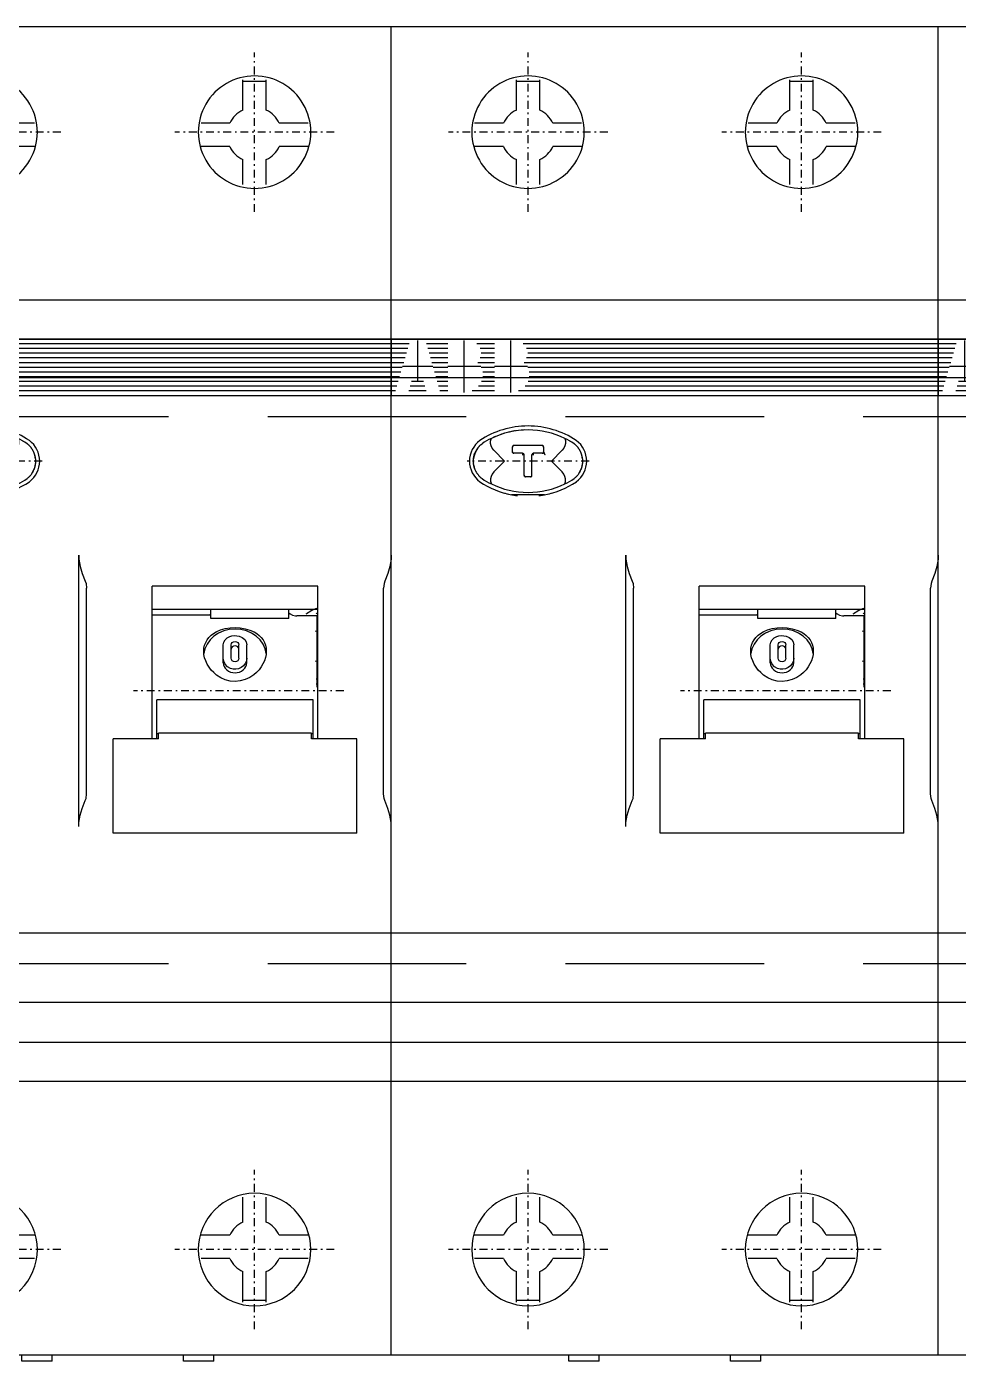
# Model space of a CAD drawing. Header units: millimetres. Extents: x -2573 to 1068, y -1220 to 2800.
# Drawn here: x 471.8 to 531.4, y 2147 to 2232.4 of the extents above; entities that cross this region are included whole.
import ezdxf

# ---------------------------------------------------------------- set-up
doc = ezdxf.new("R2010")
doc.units = ezdxf.units.MM
doc.linetypes.add('DASHDOT', pattern=[1, 0.5, -0.25, 0, -0.25])
doc.linetypes.add('DASHED', pattern=[19.05, 12.7, -6.35])
doc.layers.add('noprint', color=2, linetype='Continuous', true_color=0xffff00, plot=False)

# ---------------------------------------------------------------- blocks, each defined once
blk = doc.blocks.new('УЗО')
at = {"linetype": 'Continuous'}
for p, q in [((35, 39), (0, 39)), ((0, 37.14), (0, 39)), ((35, 37.14), (35, 39)), ((0, 21.5), (0, 37.14)), ((35, 21.5), (35, 37.14)), ((8, 35.5), (8, 35.606)), ((8, 33.656), (8, 35.5)), ((9.5, 35.5), (8, 35.5)), ((9.5, 35.5), (9.5, 35.606)), ((9.5, 33.656), (9.5, 35.5)), ((25.5, 35.5), (25.5, 35.606)), ((25.5, 33.656), (25.5, 35.5)), ((27, 35.5), (25.5, 35.5)), ((27, 35.5), (27, 35.606)), ((27, 33.656), (27, 35.5)), ((7.169, 32.825), (5.326, 32.825)), ((12.174, 32.825), (10.331, 32.825)), ((24.669, 32.825), (22.826, 32.825)), ((29.674, 32.825), (27.831, 32.825)), ((7.169, 31.325), (5.326, 31.325)), ((12.174, 31.325), (10.331, 31.325)), ((24.669, 31.325), (22.826, 31.325)), ((29.674, 31.325), (27.831, 31.325)), ((8, 28.894), (8, 30.494)), ((9.5, 28.894), (9.5, 30.494)), ((25.5, 28.894), (25.5, 30.494)), ((27, 28.894), (27, 30.494)), ((35, 21.5), (0, 21.5)), ((0, 19), (0, 21.5)), ((35, 19), (35, 21.5)), ((0, 19), (35, 19)), ((35, 19), (0, 19)), ((0, -19), (0, 19)), ((0, 15.4), (0, 19)), ((1.684, 18.915), (1.684, 16.32)), ((4.644, 18.927), (4.644, 15.594)), ((7.616, 18.927), (7.616, 15.594)), ((35, 19), (35, 15.4)), ((35, 17.207), (35, 19)), ((1.146, 18.7), (0, 18.7)), ((1.057, 18.4), (0, 18.4)), ((0.968, 18.1), (0, 18.1)), ((3.626, 18.7), (2.253, 18.7)), ((3.626, 18.4), (2.337, 18.4)), ((3.626, 18.1), (2.422, 18.1)), ((6.598, 18.7), (5.469, 18.7)), ((6.598, 18.4), (5.68, 18.4)), ((6.598, 18.1), (5.753, 18.1)), ((35, 18.7), (8.441, 18.7)), ((35, 18.4), (8.652, 18.4)), ((35, 18.1), (8.725, 18.1)), ((0.879, 17.8), (0, 17.8)), ((0.791, 17.5), (0, 17.5)), ((0.702, 17.2), (0, 17.2)), ((2.66, 17.254), (0.718, 17.254)), ((3.626, 17.8), (2.506, 17.8)), ((3.626, 17.5), (2.591, 17.5)), ((3.626, 17.2), (2.675, 17.2)), ((5.738, 17.254), (3.626, 17.254)), ((6.598, 17.5), (5.538, 17.5)), ((6.598, 17.8), (5.683, 17.8)), ((6.598, 17.2), (5.756, 17.2)), ((8.711, 17.254), (6.598, 17.254)), ((35, 17.5), (8.51, 17.5)), ((35, 17.8), (8.655, 17.8)), ((35, 17.2), (8.728, 17.2)), ((35, 5.181), (35, 17.207)), ((0.613, 16.9), (0, 16.9)), ((0.524, 16.6), (0, 16.6)), ((0.436, 16.3), (0, 16.3)), ((2.067, 16.3), (1.301, 16.3)), ((3.626, 16.9), (2.76, 16.9)), ((3.626, 16.6), (2.844, 16.6)), ((3.626, 16.3), (2.929, 16.3)), ((6.598, 16.3), (5.778, 16.3)), ((6.598, 16.9), (5.857, 16.9)), ((6.598, 16.6), (5.858, 16.6)), ((35, 16.3), (8.75, 16.3)), ((35, 16.9), (8.83, 16.9)), ((35, 16.6), (8.83, 16.6)), ((0.347, 16), (0, 16)), ((0.258, 15.7), (0, 15.7)), ((0, 15.4), (35, 15.4)), ((2.236, 15.7), (1.123, 15.7)), ((2.151, 16), (1.212, 16)), ((3.626, 16), (3.013, 16)), ((3.626, 15.7), (3.097, 15.7)), ((6.598, 15.7), (5.172, 15.7)), ((6.598, 16), (5.589, 16)), ((35, 15.7), (8.144, 15.7)), ((35, 16), (8.561, 16)), ((5.592, 12.115), (5.624, 12.151)), ((5.624, 12.151), (5.641, 12.169)), ((5.645, 12.173), (5.674, 12.202)), ((5.674, 12.202), (5.693, 12.221)), ((5.748, 12.27), (5.806, 12.316)), ((7.75, 11.8), (7.75, 12.1)), ((7.752, 12.1), (7.753, 12.119)), ((7.764, 12.155), (7.78, 12.173)), ((7.764, 12.155), (7.779, 12.171)), ((7.779, 12.171), (7.78, 12.173)), ((7.78, 12.173), (7.8, 12.188)), ((7.78, 12.173), (7.8, 12.187)), ((7.8, 12.188), (7.822, 12.197)), ((7.822, 12.197), (7.805, 12.197)), ((7.85, 12.2), (7.825, 12.2)), ((7.831, 12.197), (7.85, 12.198)), ((9.65, 12.2), (7.85, 12.2)), ((9.675, 12.2), (9.65, 12.2)), ((9.669, 12.197), (9.65, 12.198)), ((9.678, 12.197), (9.685, 12.197)), ((9.699, 12.196), (9.685, 12.197)), ((9.72, 12.173), (9.7, 12.187)), ((9.736, 12.155), (9.72, 12.173)), ((9.748, 12.1), (9.747, 12.119)), ((9.75, 11.8), (9.75, 12.1)), ((11.742, 12.278), (11.694, 12.316)), ((11.831, 12.198), (11.787, 12.239)), ((11.913, 12.11), (11.873, 12.155)), ((11.986, 12.017), (11.951, 12.065)), ((12, 11.997), (11.993, 12.008)), ((12.02, 11.969), (12, 11.997)), ((12.032, 11.949), (12.02, 11.969)), ((5.25, 11.2), (5.251, 11.245)), ((5.251, 11.165), (5.25, 11.2)), ((5.251, 11.258), (5.254, 11.299)), ((5.251, 11.256), (5.251, 11.258)), ((5.251, 11.254), (5.251, 11.256)), ((5.251, 11.253), (5.251, 11.254)), ((5.251, 11.251), (5.251, 11.253)), ((5.251, 11.249), (5.251, 11.251)), ((5.251, 11.247), (5.251, 11.249)), ((5.251, 11.245), (5.251, 11.247)), ((5.251, 11.163), (5.251, 11.165)), ((5.251, 11.161), (5.251, 11.163)), ((5.251, 11.16), (5.251, 11.161)), ((5.251, 11.158), (5.251, 11.16)), ((5.251, 11.156), (5.251, 11.158)), ((5.251, 11.154), (5.251, 11.156)), ((5.251, 11.153), (5.251, 11.154)), ((5.253, 11.105), (5.251, 11.153)), ((5.252, 11.269), (5.254, 11.308)), ((5.252, 11.269), (5.254, 11.299)), ((5.254, 11.102), (5.253, 11.105)), ((5.254, 11.308), (5.255, 11.319)), ((5.254, 11.299), (5.255, 11.316)), ((5.255, 11.319), (5.256, 11.323)), ((5.255, 11.316), (5.255, 11.319)), ((5.256, 11.33), (5.262, 11.376)), ((5.256, 11.334), (5.261, 11.373)), ((5.256, 11.33), (5.261, 11.373)), ((5.256, 11.327), (5.256, 11.33)), ((5.256, 11.323), (5.256, 11.327)), ((5.261, 11.373), (5.262, 11.376)), ((5.262, 11.376), (5.262, 11.383)), ((5.263, 11.39), (5.272, 11.445)), ((5.264, 11.395), (5.273, 11.449)), ((5.264, 11.4), (5.272, 11.445)), ((5.264, 11.395), (5.264, 11.395)), ((5.267, 11.415), (5.272, 11.445)), ((5.276, 11.466), (5.286, 11.514)), ((5.277, 11.473), (5.286, 11.515)), ((5.294, 11.549), (5.304, 11.584)), ((5.308, 11.597), (5.329, 11.661)), ((5.309, 11.599), (5.309, 11.6)), ((5.316, 11.624), (5.329, 11.661)), ((5.333, 11.673), (5.353, 11.725)), ((5.363, 11.751), (5.38, 11.787)), ((5.386, 11.801), (5.41, 11.848)), ((7.25, 11.2), (6.558, 11.892)), ((6.558, 10.508), (7.25, 11.2)), ((7.75, 11.794), (7.75, 11.8)), ((7.753, 11.781), (7.752, 11.8)), ((7.763, 11.746), (7.753, 11.77)), ((7.753, 11.769), (7.753, 11.77)), ((7.763, 11.746), (7.763, 11.75)), ((7.85, 11.702), (7.831, 11.703)), ((8.4, 11.7), (7.85, 11.7)), ((8.41, 11.581), (8.41, 11.699)), ((8.474, 11.665), (8.471, 11.67)), ((8.485, 11.652), (8.474, 11.665)), ((8.493, 11.636), (8.485, 11.65)), ((8.493, 11.634), (8.485, 11.65)), ((8.497, 11.626), (8.493, 11.634)), ((8.498, 11.616), (8.497, 11.626)), ((8.5, 11.6), (8.498, 11.616)), ((8.5, 10.5), (8.5, 11.6)), ((9, 11.6), (9.002, 11.616)), ((9, 10.5), (9, 11.6)), ((9.002, 11.616), (9.003, 11.626)), ((9.003, 11.626), (9.007, 11.634)), ((9.007, 11.634), (9.015, 11.65)), ((9.007, 11.636), (9.015, 11.65)), ((9.015, 11.652), (9.026, 11.665)), ((9.026, 11.665), (9.029, 11.671)), ((9.09, 11.593), (9.09, 11.596)), ((9.095, 11.581), (9.093, 11.587)), ((9.65, 11.7), (9.1, 11.7)), ((9.65, 11.702), (9.669, 11.703)), ((9.737, 11.746), (9.747, 11.77)), ((9.737, 11.746), (9.737, 11.75)), ((9.747, 11.781), (9.748, 11.8)), ((9.747, 11.769), (9.747, 11.77)), ((9.75, 11.794), (9.75, 11.8)), ((10.25, 11.2), (10.942, 11.892)), ((10.942, 10.508), (10.25, 11.2)), ((12.051, 11.919), (12.032, 11.949)), ((12.062, 11.9), (12.052, 11.918)), ((12.08, 11.867), (12.062, 11.9)), ((12.09, 11.85), (12.08, 11.867)), ((12.103, 11.823), (12.09, 11.85)), ((12.115, 11.799), (12.107, 11.816)), ((12.132, 11.763), (12.115, 11.799)), ((12.138, 11.747), (12.132, 11.763)), ((12.148, 11.725), (12.138, 11.747)), ((12.178, 11.641), (12.165, 11.68)), ((12.207, 11.543), (12.198, 11.576)), ((12.222, 11.478), (12.214, 11.513)), ((12.232, 11.423), (12.225, 11.462)), ((12.233, 11.415), (12.226, 11.459)), ((12.24, 11.363), (12.235, 11.403)), ((12.241, 11.357), (12.235, 11.403)), ((12.243, 11.34), (12.242, 11.347)), ((12.246, 11.307), (12.243, 11.34)), ((12.246, 11.312), (12.243, 11.34)), ((12.246, 11.308), (12.245, 11.315)), ((12.246, 11.308), (12.246, 11.312)), ((12.246, 11.305), (12.246, 11.308)), ((12.246, 11.302), (12.246, 11.305)), ((12.246, 11.298), (12.246, 11.302)), ((12.247, 11.295), (12.246, 11.298)), ((12.246, 11.101), (12.249, 11.142)), ((12.246, 11.101), (12.248, 11.131)), ((12.246, 11.093), (12.248, 11.131)), ((12.247, 11.281), (12.247, 11.295)), ((12.249, 11.247), (12.247, 11.281)), ((12.249, 11.256), (12.247, 11.281)), ((12.249, 11.246), (12.249, 11.247)), ((12.249, 11.244), (12.249, 11.246)), ((12.249, 11.242), (12.249, 11.244)), ((12.249, 11.241), (12.249, 11.242)), ((12.249, 11.239), (12.249, 11.241)), ((12.249, 11.237), (12.249, 11.239)), ((12.249, 11.235), (12.249, 11.237)), ((12.25, 11.2), (12.249, 11.235)), ((12.249, 11.155), (12.25, 11.2)), ((12.249, 11.153), (12.249, 11.155)), ((12.249, 11.151), (12.249, 11.153)), ((12.249, 11.149), (12.249, 11.151)), ((12.249, 11.148), (12.249, 11.149)), ((12.249, 11.146), (12.249, 11.148)), ((12.249, 11.144), (12.249, 11.146)), ((12.249, 11.142), (12.249, 11.144)), ((5.254, 11.098), (5.254, 11.102)), ((5.254, 11.095), (5.254, 11.098)), ((5.255, 11.085), (5.254, 11.093)), ((5.257, 11.06), (5.254, 11.092)), ((5.254, 11.088), (5.254, 11.092)), ((5.257, 11.06), (5.254, 11.088)), ((5.258, 11.053), (5.257, 11.06)), ((5.265, 10.997), (5.259, 11.043)), ((5.265, 10.997), (5.26, 11.037)), ((5.265, 10.997), (5.26, 11.032)), ((5.275, 10.938), (5.268, 10.977)), ((5.286, 10.887), (5.276, 10.93)), ((5.287, 10.88), (5.278, 10.922)), ((5.322, 10.759), (5.305, 10.812)), ((5.468, 10.451), (5.449, 10.481)), ((5.48, 10.432), (5.468, 10.451)), ((5.5, 10.403), (5.48, 10.432)), ((5.507, 10.392), (5.5, 10.403)), ((5.534, 10.356), (5.514, 10.383)), ((5.55, 10.336), (5.534, 10.356)), ((5.627, 10.245), (5.587, 10.29)), ((8.5, 10.306), (8.5, 10.5)), ((8.5, 10.3), (8.5, 10.306)), ((9, 10.306), (9, 10.5)), ((9, 10.3), (9, 10.306)), ((11.859, 10.231), (11.876, 10.249)), ((11.876, 10.249), (11.909, 10.285)), ((11.954, 10.341), (11.968, 10.358)), ((11.968, 10.358), (11.993, 10.392)), ((12.082, 10.536), (12.103, 10.577)), ((12.103, 10.577), (12.114, 10.599)), ((12.137, 10.649), (12.148, 10.675)), ((12.171, 10.739), (12.192, 10.803)), ((12.171, 10.739), (12.189, 10.793)), ((12.191, 10.8), (12.191, 10.801)), ((12.195, 10.813), (12.21, 10.868)), ((12.213, 10.88), (12.223, 10.927)), ((12.214, 10.886), (12.226, 10.941)), ((12.214, 10.885), (12.223, 10.927)), ((12.228, 10.955), (12.237, 11.011)), ((12.228, 10.955), (12.236, 11.005)), ((12.228, 10.955), (12.235, 10.994)), ((12.228, 10.955), (12.233, 10.986)), ((12.236, 11.005), (12.236, 11.005)), ((12.238, 11.024), (12.244, 11.07)), ((12.238, 11.024), (12.239, 11.027)), ((12.238, 11.017), (12.238, 11.024)), ((12.239, 11.027), (12.244, 11.07)), ((12.239, 11.027), (12.244, 11.066)), ((12.244, 11.077), (12.245, 11.081)), ((12.244, 11.074), (12.244, 11.077)), ((12.244, 11.07), (12.244, 11.074)), ((12.245, 11.084), (12.246, 11.101)), ((12.245, 11.081), (12.246, 11.093)), ((12.245, 11.081), (12.245, 11.084)), ((5.713, 10.161), (5.669, 10.202)), ((8.529, 10.229), (8.514, 10.245)), ((8.53, 10.227), (8.514, 10.245)), ((8.529, 10.231), (8.517, 10.245)), ((8.53, 10.227), (8.529, 10.229)), ((8.55, 10.212), (8.53, 10.227)), ((8.55, 10.213), (8.53, 10.227)), ((8.572, 10.203), (8.55, 10.212)), ((8.565, 10.203), (8.551, 10.204)), ((8.565, 10.203), (8.572, 10.203)), ((8.6, 10.2), (8.575, 10.2)), ((8.9, 10.2), (8.6, 10.2)), ((8.925, 10.2), (8.9, 10.2)), ((8.928, 10.203), (8.95, 10.212)), ((8.935, 10.203), (8.928, 10.203)), ((8.935, 10.203), (8.949, 10.204)), ((8.95, 10.213), (8.97, 10.227)), ((8.95, 10.212), (8.97, 10.227)), ((8.97, 10.227), (8.986, 10.245)), ((8.97, 10.227), (8.971, 10.229)), ((8.971, 10.231), (8.983, 10.245)), ((8.971, 10.229), (8.986, 10.245)), ((11.694, 10.084), (11.752, 10.131)), ((11.807, 10.18), (11.826, 10.198)), ((11.826, 10.198), (11.856, 10.227)), ((9.803, 9.05), (7.697, 9.05)), ((8.026, 9.25), (8.023, 9.25)), ((15, -12.181), (15, 5.181)), ((35, -12.181), (35, 5.181)), ((15.5, -10.079), (15.5, 3.079)), ((30.3, 3.208), (19.7, 3.208)), ((19.7, -6.573), (19.7, 3.208)), ((30.3, -6.573), (30.3, 3.208)), ((34.5, -10.079), (34.5, 3.079)), ((30.3, 1.7), (19.7, 1.7)), ((23.45, 1.351), (19.7, 1.351)), ((23.421, 1.351), (23.45, 1.5)), ((23.45, 1.134), (23.45, 1.7)), ((28.45, 1.134), (23.45, 1.134)), ((28.45, 1.134), (28.45, 1.7)), ((28.45, 1.343), (28.45, 1.5)), ((30.25, 1.302), (28.95, 1.302)), ((30.25, 1.134), (30.25, 1.302)), ((30.25, -1.913), (30.25, 1.134)), ((24.25, -1.406), (24.25, -0.544)), ((24.75, -1.406), (24.75, -0.544)), ((25.25, -1.406), (25.25, -0.544)), ((25.75, -1.406), (25.75, -0.544)), ((24.25, -1.698), (24.25, -1.406)), ((25.75, -1.698), (25.75, -1.406)), ((30.25, -2.46), (30.25, -1.913)), ((30.25, -3.201), (30.25, -2.46)), ((30, -4.066), (20, -4.066)), ((20, -6.26), (20, -4.066)), ((30, -6.26), (30, -4.066)), ((17.2, -8.774), (17.2, -6.573)), ((20.1, -6.573), (17.2, -6.573)), ((20, -6.573), (20, -6.26)), ((20.1, -6.26), (20, -6.26)), ((29.9, -6.21), (20.1, -6.21)), ((20.1, -6.573), (20.1, -6.21)), ((29.9, -6.573), (29.9, -6.21)), ((30, -6.26), (29.9, -6.26)), ((32.8, -6.573), (29.9, -6.573)), ((30, -6.573), (30, -6.26)), ((32.8, -8.774), (32.8, -6.573)), ((17.2, -12.612), (17.2, -8.774)), ((32.8, -12.612), (32.8, -8.774)), ((32.8, -12.612), (17.2, -12.612)), ((35, -19), (35, -12.181)), ((35, -19), (0, -19)), ((0, -24.208), (0, -19)), ((35, -24.208), (35, -19)), ((0, -26), (0, -24.208)), ((35, -26), (35, -24.208)), ((35, -26), (0, -26)), ((0, -28.5), (0, -26)), ((35, -28.5), (35, -26)), ((35, -28.5), (0, -28.5)), ((0, -44.14), (0, -28.5)), ((35, -44.14), (35, -28.5)), ((8, -37.494), (8, -35.894)), ((9.5, -37.494), (9.5, -35.894)), ((25.5, -37.494), (25.5, -35.894)), ((27, -37.494), (27, -35.894)), ((7.169, -38.325), (5.326, -38.325)), ((12.174, -38.325), (10.331, -38.325)), ((24.669, -38.325), (22.826, -38.325)), ((29.674, -38.325), (27.831, -38.325)), ((7.169, -39.825), (5.326, -39.825)), ((12.174, -39.825), (10.331, -39.825)), ((24.669, -39.825), (22.826, -39.825)), ((29.674, -39.825), (27.831, -39.825)), ((8, -42.5), (8, -40.656)), ((9.5, -42.5), (9.5, -40.656)), ((25.5, -42.5), (25.5, -40.656)), ((27, -42.5), (27, -40.656)), ((8, -42.606), (8, -42.5)), ((9.5, -42.5), (8, -42.5)), ((9.5, -42.606), (9.5, -42.5)), ((27, -42.5), (25.5, -42.5)), ((25.5, -42.606), (25.5, -42.5)), ((27, -42.606), (27, -42.5)), ((0, -46), (0, -44.14)), ((35, -46), (35, -44.14)), ((35, -46), (0, -46)), ((11.35, -46.4), (11.35, -46)), ((13.3, -46.4), (13.3, -46)), ((21.7, -46.4), (21.7, -46)), ((23.65, -46.4), (23.65, -46)), ((13.3, -46.4), (11.35, -46.4)), ((23.65, -46.4), (21.7, -46.4))]:
    blk.add_line(p, q, dxfattribs=at)
at = {"linetype": 'DASHDOT'}
for p, q in [((8.75, 27.15), (8.75, 37.35)), ((26.25, 27.15), (26.25, 37.35)), ((13.85, 32.25), (3.65, 32.25)), ((31.35, 32.25), (21.15, 32.25)), ((12.652, 11.2), (4.848, 11.2)), ((31.953, -3.5), (18.5, -3.5)), ((8.75, -44.35), (8.75, -34.15)), ((26.25, -44.35), (26.25, -34.15)), ((13.85, -39.25), (3.65, -39.25)), ((31.35, -39.25), (21.15, -39.25))]:
    blk.add_line(p, q, dxfattribs=at)
at = {"linetype": 'Continuous'}
for points in [[(5.545, 12.059), (5.407, 11.843), (5.313, 11.613), (5.263, 11.39)], [(6.558, 11.892), (6.454, 12.027), (6.387, 12.176), (6.355, 12.327), (6.354, 12.472), (6.384, 12.612), (6.4, 12.656)], [(7.752, 12.1), (7.766, 12.152), (7.806, 12.189), (7.85, 12.198)], [(7.825, 12.2), (7.805, 12.197)], [(9.748, 12.1), (9.734, 12.152), (9.694, 12.189), (9.65, 12.198)], [(9.699, 12.196), (9.675, 12.2)], [(9.678, 12.197), (9.736, 12.155)], [(11.1, 12.656), (11.14, 12.519), (11.146, 12.469), (11.145, 12.325), (11.113, 12.175), (11.046, 12.027), (10.942, 11.892)], [(5.276, 11.466), (5.305, 11.587)], [(7.75, 11.794), (7.753, 11.769)], [(7.85, 11.702), (7.798, 11.716), (7.761, 11.756), (7.752, 11.8)], [(8.426, 11.697), (8.414, 11.699)], [(8.47, 11.671), (8.426, 11.697)], [(8.493, 11.636), (8.485, 11.653)], [(9.015, 11.653), (9.007, 11.636)], [(9.03, 11.671), (9.074, 11.697)], [(9.087, 11.7), (9.074, 11.697)], [(9.094, 11.586), (9.091, 11.699)], [(9.099, 11.581), (9.095, 11.581)], [(9.65, 11.702), (9.702, 11.716), (9.739, 11.756), (9.748, 11.8)], [(9.747, 11.769), (9.75, 11.794)], [(9.84, 11.581), (9.75, 11.794)], [(9.84, 11.581), (9.84, 11.583)], [(12.241, 11.357), (12.195, 11.588), (12.154, 11.709)], [(5.448, 10.482), (5.346, 10.69), (5.278, 10.923), (5.259, 11.043)], [(6.558, 10.508), (6.454, 10.373), (6.387, 10.224), (6.355, 10.073), (6.354, 9.928), (6.384, 9.788), (6.4, 9.744)], [(8.529, 10.231), (8.503, 10.278), (8.5, 10.306)], [(8.971, 10.231), (8.997, 10.278), (9, 10.306)], [(11.1, 9.744), (11.14, 9.881), (11.146, 9.931), (11.145, 10.075), (11.113, 10.225), (11.046, 10.373), (10.942, 10.508)], [(11.998, 10.399), (12.114, 10.599), (12.191, 10.799), (12.237, 11.011)], [(8.551, 10.204), (8.575, 10.2)], [(8.925, 10.2), (8.949, 10.204)], [(15, 5.18), (15.011, 4.929), (15.089, 4.451), (15.218, 4.018), (15.42, 3.514)], [(35, 5.18), (34.989, 4.929), (34.911, 4.451), (34.782, 4.018), (34.58, 3.514)], [(15.42, 3.514), (15.465, 3.378), (15.5, 3.079)], [(34.58, 3.514), (34.535, 3.378), (34.5, 3.079)], [(28.45, 1.5), (28.528, 1.422), (28.685, 1.344), (28.871, 1.306), (28.95, 1.302)], [(23, -0.962), (23.014, -0.764), (23.054, -0.575), (23.121, -0.397), (23.212, -0.231), (23.327, -0.08), (23.463, 0.056), (23.619, 0.176), (23.793, 0.279), (24.066, 0.397), (24.365, 0.482), (24.683, 0.533), (25.011, 0.549), (25.337, 0.531), (25.652, 0.478), (25.947, 0.393), (26.217, 0.274), (26.389, 0.17), (26.543, 0.051), (26.678, -0.085), (26.791, -0.236), (26.881, -0.4), (26.947, -0.578), (26.987, -0.766), (27, -0.962)], [(26.992, -1.115), (26.926, -0.801), (26.793, -0.504), (26.599, -0.232), (26.35, 0.004), (26.055, 0.197), (25.724, 0.339), (25.368, 0.427), (25, 0.456), (24.631, 0.427), (24.275, 0.339), (23.944, 0.197), (23.649, 0.004), (23.4, -0.232), (23.207, -0.504), (23.074, -0.802), (23.008, -1.116)], [(24.25, -0.544), (24.278, -0.381), (24.36, -0.235), (24.49, -0.115), (24.658, -0.027), (24.805, 0.015), (24.961, 0.033), (25.119, 0.027), (25.272, -0.003), (25.467, -0.086), (25.619, -0.21), (25.716, -0.367), (25.75, -0.544)], [(24.75, -0.544), (24.769, -0.467), (24.823, -0.403), (24.904, -0.36), (25, -0.345), (25.096, -0.36), (25.177, -0.403), (25.231, -0.467), (25.25, -0.544)], [(25.25, -0.836), (25.231, -0.754), (25.177, -0.684), (25.096, -0.637), (25, -0.621), (24.904, -0.637), (24.823, -0.684), (24.769, -0.754), (24.75, -0.836)], [(27, -0.962), (26.986, -1.166), (26.946, -1.371), (26.879, -1.575), (26.788, -1.775), (26.674, -1.967), (26.537, -2.149), (26.381, -2.317), (26.207, -2.469), (25.94, -2.647), (25.647, -2.782), (25.336, -2.867), (25.014, -2.897), (24.692, -2.872), (24.379, -2.791), (24.085, -2.66), (23.815, -2.486), (23.636, -2.334), (23.476, -2.165), (23.336, -1.982), (23.218, -1.787), (23.124, -1.585), (23.056, -1.377), (23.014, -1.169), (23, -0.962)], [(25.75, -1.406), (25.725, -1.582), (25.653, -1.749), (25.539, -1.896), (25.389, -2.013), (25.229, -2.084), (25.057, -2.118), (24.881, -2.11), (24.712, -2.063), (24.523, -1.952), (24.376, -1.795), (24.282, -1.607), (24.25, -1.406)], [(24.25, -1.698), (24.264, -1.824), (24.307, -1.945), (24.376, -2.057), (24.47, -2.155), (24.583, -2.235), (24.713, -2.295), (24.854, -2.331), (25, -2.344), (25.146, -2.331), (25.287, -2.295), (25.417, -2.235), (25.53, -2.155), (25.624, -2.057), (25.693, -1.945), (25.736, -1.824), (25.75, -1.698)], [(25.25, -1.406), (25.231, -1.494), (25.177, -1.569), (25.096, -1.619), (25, -1.637), (24.904, -1.619), (24.823, -1.568), (24.769, -1.493), (24.75, -1.406)], [(30.298, -3.336), (30.253, -3.237), (30.25, -3.201)], [(15.42, -10.514), (15.465, -10.378), (15.5, -10.079)], [(34.58, -10.514), (34.535, -10.378), (34.5, -10.079)], [(15, -12.181), (15.01, -11.931), (15.087, -11.457), (15.217, -11.023), (15.42, -10.514)], [(35, -12.181), (34.989, -11.931), (34.913, -11.456), (34.783, -11.022), (34.58, -10.514)]]:
    blk.add_lwpolyline(points, dxfattribs=at)
blk.add_lwpolyline([(9.84, 11.581), (9.84, 11.581)], close=True, dxfattribs=at)
for centre, radius, start, end in [((8.75, 32.25), 3.6, 90.00272, 270.00448), ((8.75, 32.25), 3.6, 270.00272, 90.00448), ((26.25, 32.25), 3.6, 89.99912, 270.00088), ((26.25, 32.25), 3.6, 269.99912, 90.00088), ((8.75, 32.075), 1.75, 115.37693, 154.62307), ((8.75, 32.075), 1.75, 25.37693, 64.62307), ((26.25, 32.075), 1.75, 115.37693, 154.62307), ((26.25, 32.075), 1.75, 25.37693, 64.62307), ((8.75, 32.075), 1.75, 205.37693, 244.62307), ((8.75, 32.075), 1.75, 295.37693, 334.62307), ((26.25, 32.075), 1.75, 205.37693, 244.62307), ((26.25, 32.075), 1.75, 295.37693, 334.62307), ((8.75, 7.856), 5.594, 89.99953, 123.51022), ((8.75, 7.855), 5.345, 90.00177, 116.08159), ((8.75, 7.856), 5.344, 108.81424, 108.91456), ((8.75, 7.856), 5.344, 106.93045, 108.43499), ((8.75, 7.856), 5.344, 102.61569, 103.51582), ((8.75, 7.856), 5.344, 100.57678, 102.23527), ((8.75, 7.856), 5.344, 98.55803, 100.16546), ((8.75, 7.856), 5.344, 94.2071, 94.8101), ((8.75, 7.856), 5.344, 92.26986, 94.06208), ((8.75, 7.856), 5.594, 56.48925, 89.99988), ((8.75, 7.856), 5.344, 63.91509, 89.99984), ((6.648, 11.2), 1.648, 126.75966, 233.23628), ((6.648, 11.2), 1.398, 146.46893, 148.14561), ((6.648, 11.2), 1.398, 142.18996, 143.39619), ((6.648, 11.2), 1.398, 139.08859, 142.06593), ((6.648, 11.2), 1.398, 137.099, 138.7072), ((6.648, 11.2), 1.398, 135.86823, 136.09769), ((6.648, 11.2), 1.398, 132.26925, 133.8242), ((6.648, 11.2), 1.398, 130.07566, 133.09358), ((8.746, 7.864), 5.335, 116.07998, 123.43903), ((8.75, 7.856), 5.344, 122.15831, 122.2034), ((8.75, 7.856), 5.344, 117.296, 117.34728), ((8.75, 7.856), 5.344, 116.1045, 116.13325), ((8.75, 7.856), 5.344, 113.21026, 114.34755), ((7.85, 12.1), 0.1, 168.73482, 180), ((7.85, 12.1), 0.1, 119.99979, 168.73526), ((7.85, 12.1), 0.1, 90, 101.26518), ((9.65, 12.1), 0.1, 78.73482, 90), ((9.65, 12.1), 0.1, 11.26474, 60.00021), ((9.65, 12.1), 0.1, 0, 11.26518), ((8.754, 7.864), 5.335, 56.561, 63.91997), ((8.75, 7.856), 5.344, 60.80196, 60.84374), ((8.75, 7.856), 5.344, 59.5332, 59.71381), ((10.852, 11.2), 1.398, 49.36531, 52.95785), ((10.852, 11.2), 1.398, 48.00192, 50.47494), ((10.852, 11.2), 1.398, 45.14241, 46.65314), ((10.852, 11.2), 1.398, 43.08467, 45.53851), ((10.852, 11.2), 1.648, 306.76377, 53.2403), ((10.852, 11.2), 1.398, 40.65858, 41.53469), ((10.852, 11.2), 1.398, 38.20338, 40.63967), ((10.852, 11.2), 1.398, 35.92314, 36.61937), ((10.852, 11.2), 1.398, 35.30579, 35.77511), ((6.648, 11.2), 1.398, 178.06914, 179.1381), ((6.648, 11.2), 1.398, 180.34106, 180.86331), ((6.648, 11.2), 1.398, 176.25324, 176.54994), ((6.648, 11.2), 1.398, 172.52433, 173.97057), ((6.648, 11.2), 1.398, 168.60939, 168.73894), ((6.648, 11.2), 1.398, 163.54464, 164.64492), ((6.648, 11.2), 1.398, 162.34608, 162.61918), ((6.648, 11.2), 1.398, 161.55656, 161.63226), ((6.648, 11.2), 1.398, 158.57967, 159.62606), ((6.648, 11.2), 1.398, 154.26027, 154.51435), ((6.648, 11.2), 1.398, 153.11375, 153.13626), ((6.648, 11.2), 1.398, 149.10716, 150.92974), ((6.648, 11.2), 1.398, 148.96367, 148.98942), ((7.85, 11.8), 0.1, 179.99944, 191.26474), ((7.85, 11.8), 0.1, 210, 258.73482), ((7.85, 11.8), 0.1, 258.73526, 270.00056), ((8.4, 11.6), 0.1, 0.00072, 89.99928), ((9.1, 11.6), 0.1, 90.00072, 179.99928), ((9.65, 11.8), 0.1, 269.99944, 281.26474), ((9.65, 11.8), 0.1, 281.26518, 330), ((9.65, 11.8), 0.1, 348.73527, 0.00056), ((10.852, 11.2), 1.398, 31.19909, 31.77368), ((10.852, 11.2), 1.398, 30.88217, 30.94128), ((10.852, 11.2), 1.398, 28.87214, 29.69905), ((10.852, 11.2), 1.398, 26.14749, 26.47983), ((10.852, 11.2), 1.398, 24.07097, 24.89571), ((10.852, 11.2), 1.398, 21.35082, 22.06685), ((10.852, 11.2), 1.398, 20.26451, 20.29986), ((10.852, 11.2), 1.398, 19.305, 20.09629), ((10.852, 11.2), 1.398, 18.86751, 18.88309), ((10.852, 11.2), 1.398, 16.58619, 17.65388), ((10.852, 11.2), 1.398, 14.55202, 15.25088), ((10.852, 11.2), 1.398, 11.83647, 13.2409), ((10.852, 11.2), 1.398, 9.80553, 10.46224), ((10.852, 11.2), 1.398, 7.0974, 8.6223), ((10.852, 11.2), 1.398, 5.06081, 5.69799), ((10.852, 11.2), 1.398, 4.79379, 4.98021), ((10.852, 11.2), 1.398, 356.2558, 356.55199), ((10.852, 11.2), 1.398, 358.06938, 359.1399), ((10.852, 11.2), 1.398, 0.34431, 0.86607), ((6.648, 11.2), 1.398, 184.30923, 184.41073), ((6.648, 11.2), 1.398, 184.78654, 184.97389), ((6.648, 11.2), 1.398, 184.99275, 185.73951), ((6.648, 11.2), 1.398, 189.65482, 190.48838), ((6.648, 11.2), 1.398, 194.28402, 195.33527), ((6.648, 11.2), 1.398, 198.86734, 200.29841), ((6.648, 11.2), 1.398, 203.62648, 205.04278), ((6.648, 11.2), 1.398, 208.55981, 209.82059), ((6.648, 11.2), 1.398, 210.88856, 210.9405), ((6.648, 11.2), 1.398, 211.2205, 211.75578), ((6.648, 11.2), 1.398, 215.30153, 215.77361), ((6.648, 11.2), 1.398, 215.93819, 216.6041), ((6.648, 11.2), 1.398, 218.20151, 220.63732), ((6.648, 11.2), 1.398, 220.70262, 221.50176), ((8.6, 10.3), 0.1, 179.99646, 188.44952), ((8.6, 10.3), 0.1, 209.9998, 213.73309), ((8.9, 10.3), 0.1, 326.26676, 330), ((8.9, 10.3), 0.1, 351.54729, 359.99676), ((10.852, 11.2), 1.398, 317.10496, 318.6097), ((10.852, 11.2), 1.398, 319.09217, 322.06911), ((10.852, 11.2), 1.398, 322.06896, 323.39867), ((10.852, 11.2), 1.398, 324.6984, 325.03444), ((10.852, 11.2), 1.398, 326.55082, 327.87575), ((10.852, 11.2), 1.398, 328.96692, 328.99276), ((10.852, 11.2), 1.398, 329.11138, 330.93254), ((10.852, 11.2), 1.398, 333.11791, 333.14031), ((10.852, 11.2), 1.398, 334.26043, 334.51646), ((10.852, 11.2), 1.398, 337.93733, 339.71031), ((10.852, 11.2), 1.398, 341.55885, 341.63474), ((10.852, 11.2), 1.398, 343.54691, 344.81431), ((10.852, 11.2), 1.398, 348.62914, 348.74316), ((10.852, 11.2), 1.398, 352.52617, 353.97256), ((6.648, 11.2), 1.398, 223.08183, 225.53513), ((8.75, 14.544), 5.594, 236.48723, 259.14972), ((6.648, 11.2), 1.398, 225.53318, 226.62432), ((6.648, 11.2), 1.398, 227.99793, 232.95345), ((8.746, 14.536), 5.335, 236.55869, 243.91823), ((8.75, 14.544), 5.344, 239.53228, 239.71308), ((8.75, 14.544), 5.344, 240.80097, 240.8434), ((8.75, 14.544), 5.344, 243.91275, 269.99884), ((8.6, 10.3), 0.1, 213.73324, 270), ((8.75, 14.544), 5.344, 269.99992, 296.08706), ((8.9, 10.3), 0.1, 269.99944, 326.26692), ((8.75, 14.544), 5.594, 280.85013, 303.51277), ((8.754, 14.536), 5.335, 296.0816, 303.4413), ((8.75, 14.544), 5.344, 296.10729, 296.13416), ((8.75, 14.544), 5.344, 297.29832, 297.34941), ((8.75, 14.544), 5.344, 302.16052, 302.20572), ((10.852, 11.2), 1.398, 310.07936, 313.09755), ((10.852, 11.2), 1.398, 312.23547, 313.84911), ((10.852, 11.2), 1.398, 315.87245, 316.10171), ((8.75, 14.544), 5.594, 253.5477, 262.95373), ((8.75, 14.544), 5.594, 277.04614, 286.45231), ((31.05, -0.645), 2.55, 108.5237, 126.70418), ((31.05, -0.645), 2.25, 111.14295, 112.63439), ((31.05, -0.645), 2.25, 111.15301, 112.64584), ((31.05, -0.645), 1.3, 130.9234, 133.73542), ((31.05, -0.645), 1.3, 226.2679, 229.07958), ((31.05, -0.645), 2.25, 247.34978, 248.84315), ((31.05, -0.645), 2.25, 247.36561, 248.85705), ((31.05, -0.645), 2.55, 250.1692, 251.4812), ((8.75, -39.25), 3.6, 90.00019, 269.99981), ((8.75, -39.25), 3.6, 270.00019, 89.99981), ((26.25, -39.25), 3.6, 89.99792, 269.99755), ((26.25, -39.25), 3.6, 269.99792, 89.99755), ((8.75, -39.075), 1.75, 115.37693, 154.62307), ((8.75, -39.075), 1.75, 25.37693, 64.62307), ((26.25, -39.075), 1.75, 115.37693, 154.62307), ((26.25, -39.075), 1.75, 25.37693, 64.62307), ((8.75, -39.075), 1.75, 205.37693, 244.62307), ((8.75, -39.075), 1.75, 295.37693, 334.62307), ((26.25, -39.075), 1.75, 205.37693, 244.62307), ((26.25, -39.075), 1.75, 295.37693, 334.62307)]:
    blk.add_arc(centre, radius, start, end, dxfattribs=at)

msp = doc.modelspace()

# ---------------------------------------------------------------- linework, layer by layer
at = {"color": 0, "linetype": 'DASHED'}
for p, q in [((106.25, 2207.5), (856.25, 2207.5)), ((106.25, 2172.5), (856.25, 2172.5))]:
    msp.add_line(p, q, dxfattribs=at)
at = {"layer": 'noprint'}
msp.add_lwpolyline([(373.25, 2170), (373.25, 2210), (589.25, 2210), (589.25, 2170)], close=True, dxfattribs=at)

# ---------------------------------------------------------------- block references
for p in [(460.15, 2193.443), (495.15, 2193.443), (530.15, 2193.443)]:
    msp.add_blockref('УЗО', p)

doc.saveas('drawing.dxf')
